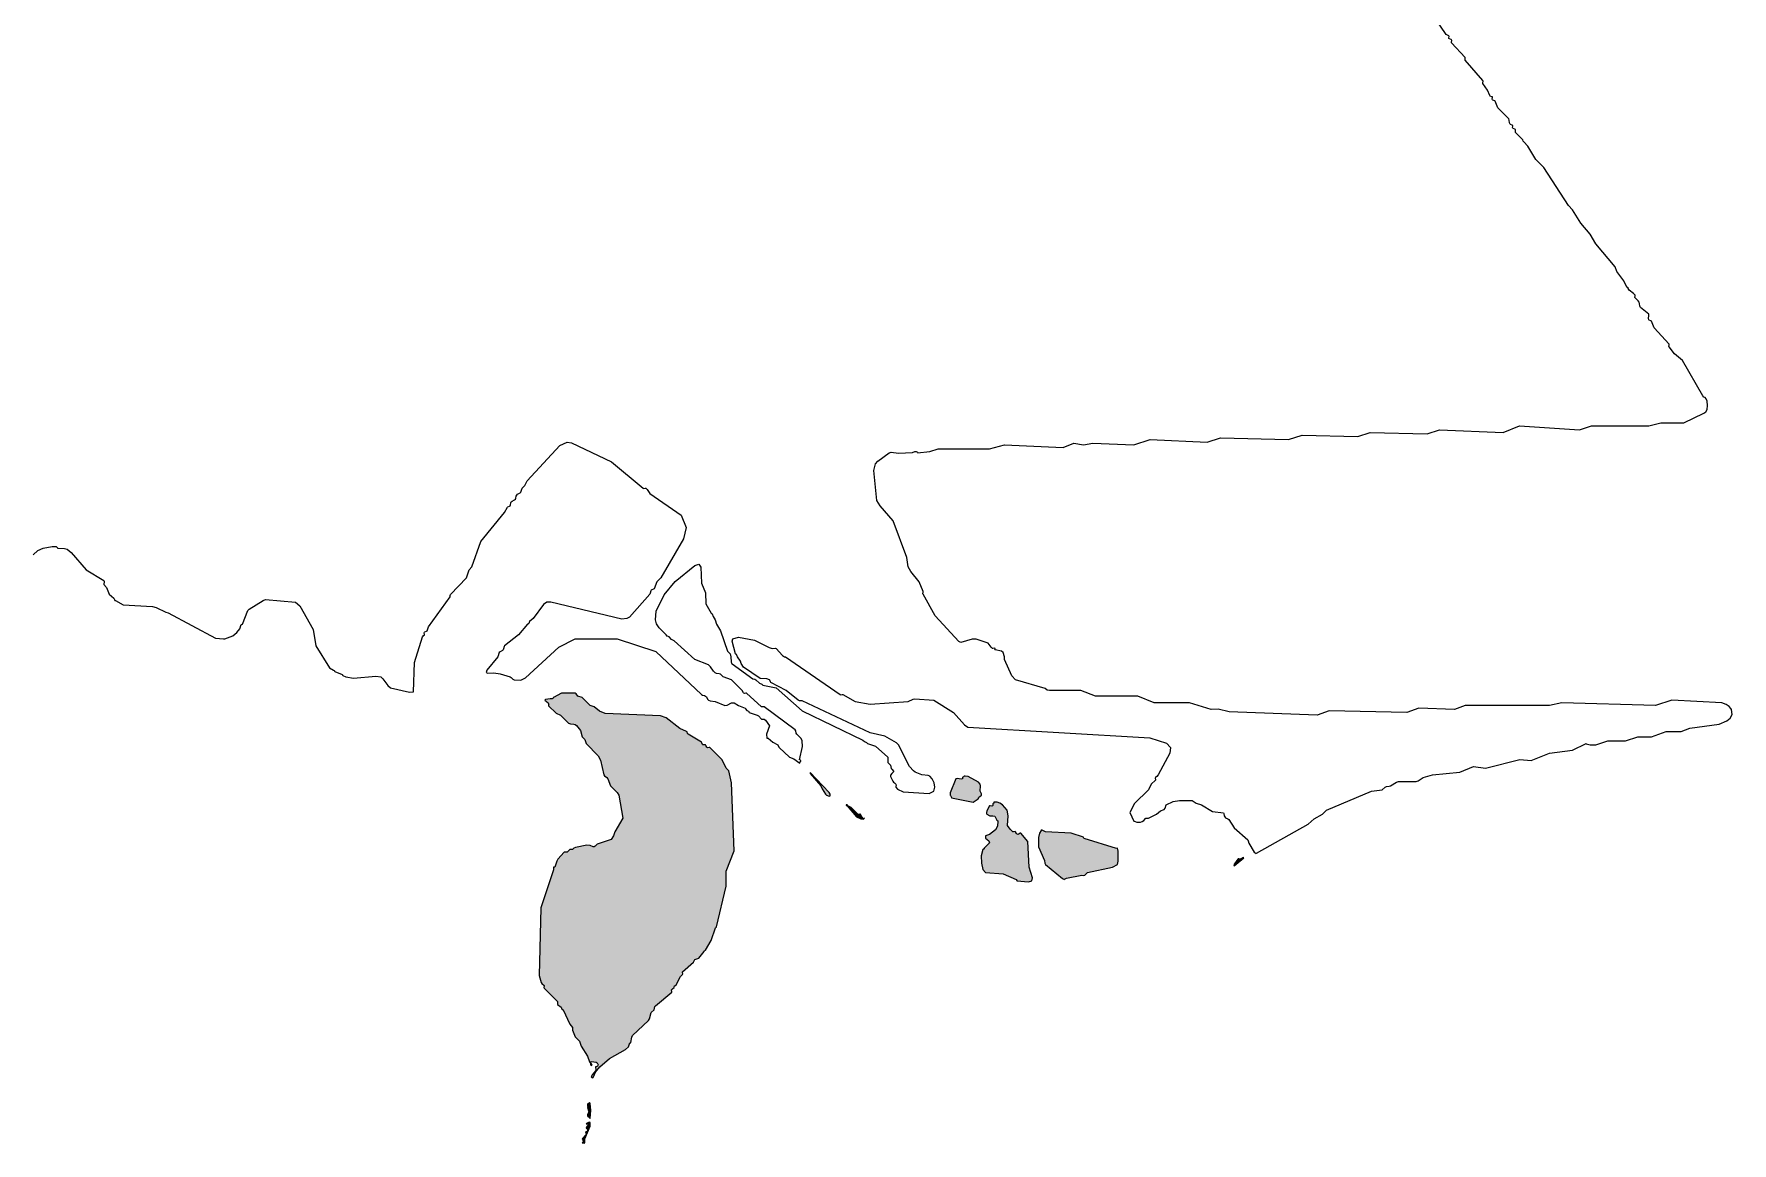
# Model space of a CAD drawing. Header units: inches. Extents: x -230 to 1081, y -574 to 1166.
# Drawn here: x 848.2 to 980.5, y -63.9 to 22.6 of the extents above; entities that cross this region are included whole.
import ezdxf

# ---------------------------------------------------------------- set-up
doc = ezdxf.new("R2010")
doc.units = ezdxf.units.IN
doc.header["$MEASUREMENT"] = 0
doc.layers.add('Layer 1', color=7, linetype='Continuous')

# ---------------------------------------------------------------- blocks, each defined once
blk = doc.blocks.new('block 2')
at = {"layer": 'Layer 1', "true_color": 0xffffff}
h = blk.add_hatch(color=7, dxfattribs=at)
h.dxf.hatch_style = 2
h.paths.add_polyline_path([(887.58, -50.8), (887.73, -51.35), (887.78, -51.42), (887.95, -51.56), (887.96, -51.6), (887.94, -51.73), (887.95, -51.77), (889, -52.83), (889.01, -52.87), (889, -53), (889, -53.04), (889.28, -53.27), (889.34, -53.42), (889.36, -53.44), (889.4, -53.44), (889.43, -53.46), (889.97, -54.59), (890.17, -54.84), (890.18, -54.88), (890.17, -55.05), (890.38, -55.58), (890.7, -55.9), (890.85, -56.31), (891.34, -57.07), (891.5, -57.52), (891.54, -57.59), (891.58, -57.66), (891.58, -57.72), (891.59, -57.77), (891.65, -57.81), (891.7, -57.78), (891.55, -57.53), (891.65, -57.49), (892, -57.55), (892.08, -57.59), (892.17, -57.76), (892.12, -57.86), (892.02, -57.91), (891.97, -57.91), (891.98, -58.16), (891.97, -58.23), (891.7, -58.54), (891.62, -58.69), (891.76, -58.76), (891.8, -58.7), (891.97, -58.34), (892.29, -57.91), (893.05, -57.27), (894.3, -56.55), (894.52, -56.36), (894.63, -56.05), (894.66, -56.04), (894.7, -56.03), (894.72, -56.01), (894.79, -55.59), (894.83, -55.48), (896.1, -54.31), (896.17, -54.16), (896.31, -53.68), (896.52, -53.46), (896.59, -53.22), (896.63, -53.15), (897.9, -52.09), (897.91, -52.05), (897.89, -51.92), (897.9, -51.88), (897.95, -51.83), (898.08, -51.74), (898.12, -51.61), (898.15, -51.59), (898.18, -51.58), (898.22, -51.56), (898.59, -50.88), (898.75, -50.71), (898.76, -50.67), (898.74, -50.55), (898.75, -50.5), (899.59, -49.76), (899.62, -49.71), (899.67, -49.59), (899.7, -49.55), (899.77, -49.51), (899.94, -49.48), (900.02, -49.44), (900.44, -48.91), (900.45, -48.85), (900.48, -48.84), (900.51, -48.83), (900.54, -48.81), (900.97, -48.07), (901.31, -47.07), (901.34, -47.04), (901.38, -47.02), (901.39, -47.01), (902.13, -43.83), (902.13, -42.67), (902.77, -41.08), (902.56, -35.78), (902.35, -34.83), (902.13, -34.62), (901.82, -33.99), (900.86, -33.03), (900.82, -33.02), (900.7, -33.04), (900.65, -33.03), (900.63, -32.99), (900.57, -32.86), (900.54, -32.82), (900.5, -32.81), (900.38, -32.82), (900.33, -32.82), (900.31, -32.78), (900.25, -32.65), (900.23, -32.61), (899.17, -31.97), (899.14, -31.94), (899.09, -31.8), (899.06, -31.76), (898.53, -31.55), (897.47, -30.7), (897.02, -30.55), (892.72, -30.36), (892.26, -30.19), (891.86, -29.85), (891.79, -29.82), (891.62, -29.78), (891.54, -29.75), (890.91, -29.11), (890.59, -29.01), (890.44, -28.83), (890.38, -28.79), (889.32, -28.79), (888.69, -29.11), (888.67, -29.13), (888.65, -29.16), (888.63, -29.19), (888.58, -29.22), (888.53, -29.22), (888.42, -29.22), (888.06, -29.27), (888.01, -29.32), (888.26, -29.54), (888.32, -29.64), (888.3, -29.68), (888.31, -29.76), (888.9, -30.35), (889.22, -30.49), (889.85, -31.12), (890, -31.18), (890.28, -31.2), (890.38, -31.23), (890.48, -31.3), (890.78, -31.69), (890.91, -32.18), (891.12, -32.39), (891.23, -32.71), (892.18, -33.67), (892.36, -34), (892.6, -35.15), (892.67, -35.24), (892.83, -35.37), (892.92, -35.47), (893.13, -36), (893.64, -36.53), (893.77, -36.74), (894.09, -38.54), (893.46, -39.59), (893.35, -39.91), (893.17, -40.18), (892.08, -40.55), (891.94, -40.72), (891.86, -40.76), (891.79, -40.75), (891.54, -40.65), (891.29, -40.64), (890.39, -40.81), (890.28, -40.87), (890.17, -40.97), (890.13, -40.98), (890, -40.97), (889.96, -40.97), (889.75, -41.18), (889.71, -41.19), (889.58, -41.18), (889.53, -41.18), (889.03, -41.72), (888.94, -41.88), (888.79, -42.35), (888.78, -42.35), (888.71, -42.35), (888.69, -42.35), (888.68, -42.39), (888.69, -42.56), (887.7, -45.53)])
h = blk.add_hatch(color=7, dxfattribs=at)
h.dxf.hatch_style = 2
h.paths.add_polyline_path([(909.61, -36.24), (909.89, -36.66), (909.97, -36.74), (910.16, -36.81), (910.25, -36.78), (910.25, -36.67), (910.18, -36.52), (908.68, -34.98), (908.7, -35.04), (909.51, -36.01)])
h = blk.add_hatch(color=7, dxfattribs=at)
h.dxf.hatch_style = 2
h.paths.add_polyline_path([(920.14, -35.44), (920.03, -35.47), (919.61, -36.55), (919.6, -36.74), (919.62, -36.75), (919.71, -36.92), (919.71, -36.95), (921.4, -37.27), (921.77, -37.02), (921.83, -36.95), (921.86, -36.87), (922, -36.78), (922.04, -36.74), (922.04, -36.64), (921.93, -36.42), (921.96, -36.01), (921.93, -35.89), (921.8, -35.73), (921.01, -35.28), (920.77, -35.25), (920.69, -35.26), (920.64, -35.3), (920.59, -35.34), (920.56, -35.36), (920.55, -35.38), (920.56, -35.47), (920.45, -35.49)])
h = blk.add_hatch(color=7, dxfattribs=at)
h.dxf.hatch_style = 2
h.paths.add_polyline_path([(912.57, -38.21), (912.45, -38.23), (912.4, -38.22), (911.87, -37.69), (911.63, -37.56), (911.56, -37.49), (911.56, -37.48), (911.49, -37.48), (911.5, -37.52), (911.56, -37.58), (912.3, -38.43), (912.64, -38.58), (912.84, -38.61), (912.93, -38.54), (912.85, -38.57), (912.71, -38.42), (912.6, -38.24), (912.62, -38.22)])
h = blk.add_hatch(color=7, dxfattribs=at)
h.dxf.hatch_style = 2
h.paths.add_polyline_path([(922.24, -40.92), (922.21, -40.94), (922.17, -40.95), (922.14, -40.97), (922.01, -41.46), (922.03, -42.03), (922.15, -42.52), (922.36, -42.77), (923.73, -42.88), (924.73, -43.32), (924.79, -43.39), (924.79, -43.41), (925.7, -43.49), (925.96, -43.41), (926.01, -43.17), (925.75, -42.35), (925.64, -40.34), (925.11, -39.7), (925.04, -39.7), (924.97, -39.74), (924.91, -39.78), (924.9, -39.81), (924.82, -39.77), (924.77, -39.72), (924.69, -39.59), (924.65, -39.58), (924.52, -39.6), (924.47, -39.59), (924.26, -39.38), (924.07, -39.09), (924.11, -38.35), (924.05, -37.9), (923.67, -37.49), (923.48, -37.36), (923.26, -37.28), (922.99, -37.27), (922.99, -37.37), (922.93, -37.41), (922.92, -37.47), (922.92, -37.53), (922.89, -37.58), (922.84, -37.59), (922.72, -37.58), (922.67, -37.58), (922.46, -37.96), (922.42, -38.08), (922.43, -38.16), (922.46, -38.22), (922.7, -38.35), (922.91, -38.34), (923.08, -38.38), (923.23, -38.68), (923.3, -38.74), (923.31, -38.75), (923.29, -39.14), (923.12, -39.45), (922.67, -39.81), (922.36, -39.91), (922.34, -40.08), (922.61, -40.29), (922.67, -40.44), (922.25, -40.87)])
h = blk.add_hatch(color=7, dxfattribs=at)
h.dxf.hatch_style = 2
h.paths.add_polyline_path([(926.97, -42.04), (927.02, -42.14), (928.35, -43.22), (928.5, -43.3), (928.5, -43.28), (928.65, -43.21), (929.85, -42.98), (930.01, -42.99), (930.09, -42.98), (930.3, -42.77), (932.25, -42.36), (932.63, -42.14), (932.68, -41.88), (932.69, -41.1), (932.63, -40.87), (932.55, -40.88), (930.03, -40.11), (930.01, -40.08), (930, -40.04), (929.98, -40.02), (929.03, -39.7), (927.02, -39.59), (926.76, -39.46), (926.76, -39.44), (926.76, -39.44), (926.7, -39.49), (926.56, -39.71), (926.48, -40.04), (926.49, -40.76), (926.94, -41.82)])
h = blk.add_hatch(color=7, dxfattribs=at)
h.dxf.hatch_style = 2
h.paths.add_polyline_path([(942.44, -41.6), (942.26, -41.71), (942.21, -41.72), (942.1, -41.7), (942.05, -41.71), (941.93, -41.82), (941.7, -42.17), (941.73, -42.24), (942.47, -41.61)])
h = blk.add_hatch(color=7, dxfattribs=at)
h.dxf.hatch_style = 2
h.paths.add_polyline_path([(891.6, -61.3), (891.54, -60.77), (891.51, -60.71), (891.48, -60.72), (891.44, -60.77), (891.4, -60.76), (891.36, -60.79), (891.34, -60.83), (891.33, -60.88), (891.34, -60.97), (891.37, -61), (891.38, -61.03), (891.33, -61.09), (891.44, -61.41), (891.42, -61.49), (891.34, -61.62), (891.33, -61.72), (891.52, -61.89), (891.54, -61.94)])
h = blk.add_hatch(color=7, dxfattribs=at)
h.dxf.hatch_style = 2
h.paths.add_polyline_path([(891.54, -62.53), (891.54, -62.25), (891.47, -62.23), (891.36, -62.27), (891.25, -62.33), (891.23, -62.36), (891.42, -62.37), (891.4, -62.45), (891.29, -62.56), (891.23, -62.68), (891.25, -62.71), (891.3, -62.74), (891.34, -62.8), (891.33, -62.89), (891.28, -62.96), (891.2, -62.99), (891.17, -63.02), (891.23, -63.1), (891.21, -63.2), (890.91, -63.52), (890.94, -63.56), (890.98, -63.65), (890.99, -63.76), (890.91, -63.84), (890.96, -63.84), (891.08, -63.85), (891.12, -63.84), (891.14, -63.78), (891.12, -63.59), (891.12, -63.52)])
at = {"layer": 'Layer 1', "lineweight": 0}
for points in [[(848.13, -18), (848.49, -17.67), (848.92, -17.47), (849.63, -17.34), (849.93, -17.36), (849.97, -17.38), (850.04, -17.45), (850.04, -17.47), (850.59, -17.51), (850.78, -17.57), (851.11, -17.81), (852.26, -19.17), (853.64, -20.01), (853.66, -20.07), (853.64, -20.32), (853.85, -20.54), (854.06, -21.07), (854.43, -21.38), (854.49, -21.49), (854.5, -21.55), (854.52, -21.57), (854.56, -21.57), (855.15, -21.91), (857.45, -22.02), (857.73, -22.1), (858.49, -22.48), (858.65, -22.52), (862.34, -24.49), (862.96, -24.56), (863.08, -24.54), (863.71, -24.31), (864.01, -24.06), (864.24, -23.78), (864.35, -23.44), (864.38, -23.42), (864.41, -23.42), (864.44, -23.4), (864.86, -22.34), (864.98, -22.23), (866.05, -21.55), (866.24, -21.49), (868.57, -21.7), (868.91, -21.99), (869.95, -23.82), (870.16, -25.09), (871.22, -26.8), (871.53, -27), (871.59, -27.01), (871.61, -27.04), (871.62, -27.07), (871.64, -27.1), (872.23, -27.33), (872.25, -27.36), (872.25, -27.39), (872.28, -27.42), (872.51, -27.51), (873.11, -27.61), (874.85, -27.47), (875.24, -27.52), (875.39, -27.66), (875.77, -28.18), (875.98, -28.37), (877.46, -28.7), (877.78, -28.69), (877.85, -26.4), (878.49, -24.4), (878.54, -24.32), (878.63, -24.24), (878.64, -24.2), (878.62, -24.08), (878.63, -24.03), (878.67, -24), (878.8, -23.95), (878.84, -23.92), (878.95, -23.61), (880.64, -21.28), (880.64, -21.26), (880.64, -21.17), (880.67, -21.09), (881.91, -19.79), (882.12, -19.16), (882.33, -18.95), (883.02, -16.96), (884.88, -14.71), (885.09, -14.29), (885.12, -14.26), (885.26, -14.21), (885.3, -14.18), (885.33, -14.11), (885.37, -13.95), (885.4, -13.87), (885.47, -13.81), (885.65, -13.71), (885.72, -13.65), (885.76, -13.58), (885.79, -13.42), (885.83, -13.34), (885.89, -13.28), (886.08, -13.18), (886.15, -13.12), (886.25, -12.81), (886.46, -12.6), (886.63, -12.24), (889.17, -9.47), (889.75, -9.21), (890.08, -9.28), (893.2, -10.75), (895.67, -12.81), (895.71, -12.82), (895.84, -12.8), (895.89, -12.81), (895.98, -12.91), (896.13, -13.14), (896.2, -13.23), (898.64, -14.92), (899.02, -15.87), (898.81, -16.75), (897.05, -19.79), (896.73, -20.11), (896.52, -20.64), (896.48, -20.67), (896.35, -20.72), (896.31, -20.75), (896.27, -20.82), (896.23, -21), (896.2, -21.07), (894.6, -22.87), (894.4, -22.97), (894.02, -23.02), (888.48, -21.68), (888.16, -21.7), (887.9, -21.87), (887.1, -22.97), (886.82, -23.2), (886.77, -23.35), (886.74, -23.37), (886.71, -23.37), (886.67, -23.4), (885.96, -24.24), (884.88, -25.09), (884.83, -25.16), (884.8, -25.33), (884.77, -25.41), (884.7, -25.46), (884.52, -25.56), (884.45, -25.62), (884.42, -25.7), (884.38, -25.87), (884.35, -25.94), (883.5, -27), (883.45, -27.17), (883.58, -27.23), (884.03, -27.21), (884.54, -27.27), (885.3, -27.52), (885.39, -27.57), (885.53, -27.7), (885.62, -27.74), (886.15, -27.77), (886.51, -27.58), (889.11, -25.2), (890.38, -24.56), (893.66, -24.56), (896.67, -25.54), (900.23, -28.9), (900.3, -28.94), (900.46, -28.97), (900.54, -29.01), (900.6, -29.07), (900.7, -29.26), (900.76, -29.32), (900.9, -29.38), (901.29, -29.43), (902.03, -29.75), (902.23, -29.71), (902.57, -29.54), (902.77, -29.54), (903.09, -29.75), (903.62, -29.96), (903.66, -30.01), (903.75, -30.14), (903.89, -30.19), (903.91, -30.22), (903.91, -30.25), (903.93, -30.28), (904.57, -30.49), (904.66, -30.56), (904.89, -30.81), (904.93, -30.82), (905.05, -30.8), (905.1, -30.81), (905.21, -30.9), (905.52, -31.34), (905.29, -31.98), (905.31, -32.29), (905.33, -32.29), (905.4, -32.29), (905.42, -32.29), (905.78, -32.61), (906.16, -32.82), (906.18, -32.85), (906.26, -33.03), (907.08, -33.77), (907.41, -33.91), (907.88, -34.25), (907.88, -34.19), (907.96, -34.09), (907.97, -34.05), (907.93, -34), (907.88, -33.98), (907.85, -33.98), (908.09, -32.94), (908.06, -32.5), (907.99, -32.33), (907.64, -31.97), (907.6, -31.9), (907.57, -31.73), (907.53, -31.65), (905.1, -29.85), (905.06, -29.84), (904.93, -29.86), (904.89, -29.85), (903.72, -28.79), (903.68, -28.78), (903.56, -28.8), (903.51, -28.79), (903.49, -28.76), (903.4, -28.58), (902.56, -27.74), (901.92, -27.52), (901.71, -27.31), (901.6, -27.28), (901.39, -27.25), (901.29, -27.21), (901.15, -27.08), (900.92, -26.73), (900.76, -26.57), (899.7, -26.15), (898.1, -24.71), (897.88, -24.61), (897.69, -24.4), (897.58, -24.35), (897.52, -24.33), (897.5, -24.31), (897.5, -24.27), (896.92, -23.7), (896.72, -23.39), (896.63, -23.08), (896.69, -22.4), (897.3, -21.13), (898.17, -20.08), (899.7, -18.84), (900.02, -18.74), (900.16, -18.96), (900.23, -20.22), (900.54, -20.96), (900.57, -21.82), (900.97, -22.55), (900.99, -22.57), (901.02, -22.58), (901.05, -22.6), (901.12, -22.82), (901.29, -23.08), (901.39, -23.4), (901.71, -23.92), (902.24, -25.51), (902.41, -25.67), (902.45, -25.72), (902.51, -25.95), (902.53, -26.35), (902.56, -26.47), (902.61, -26.49), (904.22, -27.66), (904.38, -27.7), (904.46, -27.74), (904.74, -28), (904.93, -28.08), (904.96, -28.11), (904.98, -28.14), (904.99, -28.16), (906.05, -28.37), (908.06, -30.17), (912.79, -32.45), (912.92, -32.56), (913.09, -32.63), (913.11, -32.66), (913.12, -32.69), (913.15, -32.71), (913.78, -32.92), (914.73, -33.77), (914.75, -33.86), (914.73, -34.2), (914.95, -34.41), (915.01, -34.65), (915.05, -34.72), (915.21, -34.9), (915.05, -35.04), (914.96, -35.17), (914.96, -35.28), (915.12, -35.65), (915.18, -35.73), (915.27, -35.78), (915.37, -35.89), (915.38, -35.93), (915.36, -36.05), (915.37, -36.1), (915.5, -36.26), (915.93, -36.48), (917.96, -36.61), (918.33, -36.42), (918.41, -36.11), (918.35, -35.77), (918.19, -35.46), (918.02, -35.25), (917.88, -35.2), (917.38, -35.15), (916.87, -34.95), (916.73, -34.85), (916.43, -34.51), (915.58, -32.82), (915.41, -32.66), (914.5, -32.13), (913.36, -31.87), (908.06, -29.39), (907.85, -29.37), (907.75, -29.32), (906.81, -28.58), (905.63, -27.95), (905.6, -27.91), (905.55, -27.78), (905.52, -27.74), (905.3, -27.67), (904.78, -27.63), (903.49, -26.76), (903.3, -26.47), (903.25, -26.29), (903.03, -25.95), (902.96, -25.77), (902.93, -25.75), (902.9, -25.74), (902.88, -25.72), (902.62, -24.73), (902.66, -24.56), (903.1, -24.41), (904.35, -24.65), (905.49, -25.23), (905.73, -25.3), (905.99, -25.29), (906.05, -25.3), (906.53, -25.85), (906.69, -25.94), (906.77, -25.96), (911.03, -28.9), (911.07, -28.91), (911.19, -28.9), (911.24, -28.9), (912.19, -29.43), (913.36, -29.64), (916.32, -29.43), (916.71, -29.25), (916.85, -29.22), (918.33, -29.32), (919.85, -30.3), (920.71, -31.26), (920.98, -31.44), (935.16, -32.27), (936.45, -32.68), (936.76, -33.03), (936.72, -33.45), (935.8, -35.15), (935.71, -35.27), (935.59, -35.36), (935.58, -35.4), (935.6, -35.53), (935.59, -35.57), (935.27, -35.89), (935.06, -36.31), (933.97, -37.38), (933.6, -38.08), (933.9, -38.75), (934.01, -38.8), (934.15, -38.84), (934.43, -38.85), (934.57, -38.8), (934.69, -38.71), (934.85, -38.54), (934.89, -38.53), (935.06, -38.54), (935.67, -38.22), (936, -37.96), (936.27, -37.85), (936.35, -37.74), (936.44, -37.48), (936.98, -37.23), (937.46, -37.14), (938.45, -37.16), (938.77, -37.37), (939.19, -37.48), (940.04, -38.01), (940.89, -38.11), (940.93, -38.17), (940.96, -38.35), (940.99, -38.43), (941.06, -38.49), (941.24, -38.58), (941.31, -38.64), (941.73, -39.28), (942.79, -40.23), (942.83, -40.3), (942.87, -40.48), (943.28, -41.18), (943.43, -41.29), (943.46, -41.25), (947.5, -38.99), (947.97, -38.57), (948.62, -38.22), (948.84, -37.97), (948.93, -37.9), (952.43, -36.42), (953.27, -36.31), (953.49, -36.1), (953.59, -36.06), (953.8, -36.03), (953.91, -36), (954.37, -35.73), (954.54, -35.68), (955.92, -35.68), (956.06, -35.62), (956.45, -35.36), (957.19, -35.15), (959.31, -34.94), (960.37, -34.51), (961.32, -34.62), (963.98, -33.96), (964.88, -34.04), (966.3, -33.45), (968.1, -33.24), (969.16, -32.71), (969.17, -32.73), (969.47, -32.82), (969.91, -32.8), (970.85, -32.5), (972.23, -32.5), (973.18, -32.18), (974.24, -32.18), (975.4, -31.76), (976.57, -31.76), (977.24, -31.52), (979.51, -31.2), (980.12, -30.94), (980.39, -30.73), (980.53, -30.46), (980.49, -30.07), (980.44, -29.99), (980.3, -29.83), (980.07, -29.66), (979.74, -29.54), (975.83, -29.32), (974.56, -29.75), (967.25, -29.54), (966.3, -29.75), (959.73, -29.75), (958.89, -30.07), (956.13, -29.96), (955.18, -30.28), (949.14, -30.17), (948.19, -30.49), (941.34, -30.24), (940.47, -30.04), (939.93, -30.07), (938.24, -29.54), (935.49, -29.54), (934.22, -29.01), (930.93, -29.01), (929.77, -28.58), (927.33, -28.58), (927.16, -28.54), (927, -28.42), (924.69, -27.74), (924.4, -27.43), (923.84, -26.15), (923.84, -25.94), (923.74, -25.62), (923.61, -25.52), (923.1, -25.41), (923.09, -25.39), (923.1, -25.32), (923.1, -25.3), (923.06, -25.29), (922.93, -25.31), (922.89, -25.3), (922.78, -25.2), (922.57, -24.88), (921.62, -24.57), (921.32, -24.58), (920.44, -24.83), (920.28, -24.77), (918.44, -22.76), (917.49, -21.07), (917.48, -21.03), (917.49, -20.9), (917.49, -20.85), (917.17, -20.11), (916.52, -19.31), (916.32, -18.95), (916.22, -18.21), (915.16, -15.35), (914.13, -14.17), (913.89, -13.76), (913.65, -11.43), (913.78, -10.9), (913.97, -10.69), (914.85, -10.04), (915, -10), (915.58, -10.09), (916.65, -10.03), (916.85, -9.95), (916.96, -9.95), (917.04, -10), (917.07, -10.04), (917.06, -10.05), (918, -9.96), (918.65, -9.74), (922.67, -9.74), (923.84, -9.42), (928.39, -9.63), (929.24, -9.31), (929.98, -9.42), (930.72, -9.31), (933.9, -9.42), (935.17, -9), (939.62, -9.21), (940.67, -8.89), (945.97, -9), (947.03, -8.68), (951.37, -8.78), (952.32, -8.47), (956.77, -8.57), (957.72, -8.25), (962.7, -8.47), (963.97, -7.94), (968.63, -8.25), (969.58, -7.94), (974.03, -7.94), (974.98, -7.72), (976.78, -7.72), (978.34, -6.97), (978.48, -6.85), (978.58, -6.67), (978.62, -6.35), (978.58, -6.03), (978.51, -5.84), (978.43, -5.75), (978.34, -5.7), (978.26, -5.61), (976.67, -2.85), (976.04, -2.33), (975.62, -1.79), (975.6, -1.76), (975.62, -1.63), (975.62, -1.58), (974.45, -0.31), (974.24, 0.22), (974.2, 0.24), (974.07, 0.29), (974.03, 0.32), (974.01, 0.42), (974.05, 0.65), (974.03, 0.75), (973.39, 1.28), (973.35, 1.37), (973.32, 1.59), (973.29, 1.7), (973.22, 1.79), (972.97, 2.02), (972.96, 2.06), (972.97, 2.18), (972.97, 2.23), (972.85, 2.37), (972.51, 2.62), (972.44, 2.76), (972.42, 2.82), (972.4, 2.83), (972.36, 2.84), (972.33, 2.86), (972.09, 3.36), (971.55, 4.09), (971.43, 4.45), (969.9, 6.25), (969.47, 6.99), (968.73, 7.84), (968.1, 8.9), (967.78, 9.22), (965.87, 12.18), (965.24, 12.82), (964.62, 13.86), (964.29, 14.19), (964.25, 14.24), (964.21, 14.35), (964.18, 14.4), (963.65, 14.93), (963.64, 14.98), (963.66, 15.1), (963.65, 15.15), (963.61, 15.17), (963.48, 15.22), (963.44, 15.25), (963.43, 15.3), (963.44, 15.41), (963.44, 15.46), (963.4, 15.49), (963.27, 15.54), (963.23, 15.57), (963.19, 15.67), (963.16, 15.89), (963.12, 15.99), (962.27, 16.84), (962.06, 17.37), (962.03, 17.39), (961.89, 17.45), (961.85, 17.47), (961.84, 17.52), (961.86, 17.64), (961.85, 17.69), (961.81, 17.71), (961.68, 17.76), (961.64, 17.79), (961.48, 18.23), (961.11, 18.75), (961.1, 18.79), (961.12, 18.91), (961.11, 18.96), (959.73, 20.55), (959.72, 20.59), (959.74, 20.71), (959.73, 20.76), (958.67, 21.92), (958.66, 21.97), (958.68, 22.08), (958.67, 22.13), (958.64, 22.16), (958.5, 22.21), (958.46, 22.24), (958.45, 22.29), (958.47, 22.4), (958.46, 22.45), (958.25, 22.56), (956.03, 25.84)], [(887.58, -50.8), (887.73, -51.35), (887.78, -51.42), (887.95, -51.56), (887.96, -51.6), (887.94, -51.73), (887.95, -51.77), (889, -52.83), (889.01, -52.87), (889, -53), (889, -53.04), (889.28, -53.27), (889.34, -53.42), (889.36, -53.44), (889.4, -53.44), (889.43, -53.46), (889.97, -54.59), (890.17, -54.84), (890.18, -54.88), (890.17, -55.05), (890.38, -55.58), (890.7, -55.9), (890.85, -56.31), (891.34, -57.07), (891.5, -57.52), (891.54, -57.59), (891.58, -57.66), (891.58, -57.72), (891.59, -57.77), (891.65, -57.81), (891.7, -57.78), (891.55, -57.53), (891.65, -57.49), (892, -57.55), (892.08, -57.59), (892.17, -57.76), (892.12, -57.86), (892.02, -57.91), (891.97, -57.91), (891.98, -58.16), (891.97, -58.23), (891.7, -58.54), (891.62, -58.69), (891.76, -58.76), (891.8, -58.7), (891.97, -58.34), (892.29, -57.91), (893.05, -57.27), (894.3, -56.55), (894.52, -56.36), (894.63, -56.05), (894.66, -56.04), (894.7, -56.03), (894.72, -56.01), (894.79, -55.59), (894.83, -55.48), (896.1, -54.31), (896.17, -54.16), (896.31, -53.68), (896.52, -53.46), (896.59, -53.22), (896.63, -53.15), (897.9, -52.09), (897.91, -52.05), (897.89, -51.92), (897.9, -51.88), (897.95, -51.83), (898.08, -51.74), (898.12, -51.61), (898.15, -51.59), (898.18, -51.58), (898.22, -51.56), (898.59, -50.88), (898.75, -50.71), (898.76, -50.67), (898.74, -50.55), (898.75, -50.5), (899.59, -49.76), (899.62, -49.71), (899.67, -49.59), (899.7, -49.55), (899.77, -49.51), (899.94, -49.48), (900.02, -49.44), (900.44, -48.91), (900.45, -48.85), (900.48, -48.84), (900.51, -48.83), (900.54, -48.81), (900.97, -48.07), (901.31, -47.07), (901.34, -47.04), (901.38, -47.02), (901.39, -47.01), (902.13, -43.83), (902.13, -42.67), (902.77, -41.08), (902.56, -35.78), (902.35, -34.83), (902.13, -34.62), (901.82, -33.99), (900.86, -33.03), (900.82, -33.02), (900.7, -33.04), (900.65, -33.03), (900.63, -32.99), (900.57, -32.86), (900.54, -32.82), (900.5, -32.81), (900.38, -32.82), (900.33, -32.82), (900.31, -32.78), (900.25, -32.65), (900.23, -32.61), (899.17, -31.97), (899.14, -31.94), (899.09, -31.8), (899.06, -31.76), (898.53, -31.55), (897.47, -30.7), (897.02, -30.55), (892.72, -30.36), (892.26, -30.19), (891.86, -29.85), (891.79, -29.82), (891.62, -29.78), (891.54, -29.75), (890.91, -29.11), (890.59, -29.01), (890.44, -28.83), (890.38, -28.79), (889.32, -28.79), (888.69, -29.11), (888.67, -29.13), (888.65, -29.16), (888.63, -29.19), (888.58, -29.22), (888.53, -29.22), (888.42, -29.22), (888.06, -29.27), (888.01, -29.32), (888.26, -29.54), (888.32, -29.64), (888.3, -29.68), (888.31, -29.76), (888.9, -30.35), (889.22, -30.49), (889.85, -31.12), (890, -31.18), (890.28, -31.2), (890.38, -31.23), (890.48, -31.3), (890.78, -31.69), (890.91, -32.18), (891.12, -32.39), (891.23, -32.71), (892.18, -33.67), (892.36, -34), (892.6, -35.15), (892.67, -35.24), (892.83, -35.37), (892.92, -35.47), (893.13, -36), (893.64, -36.53), (893.77, -36.74), (894.09, -38.54), (893.46, -39.59), (893.35, -39.91), (893.17, -40.18), (892.08, -40.55), (891.94, -40.72), (891.86, -40.76), (891.79, -40.75), (891.54, -40.65), (891.29, -40.64), (890.39, -40.81), (890.28, -40.87), (890.17, -40.97), (890.13, -40.98), (890, -40.97), (889.96, -40.97), (889.75, -41.18), (889.71, -41.19), (889.58, -41.18), (889.53, -41.18), (889.03, -41.72), (888.94, -41.88), (888.79, -42.35), (888.78, -42.35), (888.71, -42.35), (888.69, -42.35), (888.68, -42.39), (888.69, -42.56), (887.7, -45.53), (887.58, -50.8)], [(909.61, -36.24), (909.89, -36.66), (909.97, -36.74), (910.16, -36.81), (910.25, -36.78), (910.25, -36.67), (910.18, -36.52), (908.68, -34.98), (908.7, -35.04), (909.51, -36.01), (909.61, -36.24)], [(920.14, -35.44), (920.03, -35.47), (919.61, -36.55), (919.6, -36.74), (919.62, -36.75), (919.71, -36.92), (919.71, -36.95), (921.4, -37.27), (921.77, -37.02), (921.83, -36.95), (921.86, -36.87), (922, -36.78), (922.04, -36.74), (922.04, -36.64), (921.93, -36.42), (921.96, -36.01), (921.93, -35.89), (921.8, -35.73), (921.01, -35.28), (920.77, -35.25), (920.69, -35.26), (920.64, -35.3), (920.59, -35.34), (920.56, -35.36), (920.55, -35.38), (920.56, -35.47), (920.45, -35.49), (920.14, -35.44)], [(912.57, -38.21), (912.45, -38.23), (912.4, -38.22), (911.87, -37.69), (911.63, -37.56), (911.56, -37.49), (911.56, -37.48), (911.49, -37.48), (911.5, -37.52), (911.56, -37.58), (912.3, -38.43), (912.64, -38.58), (912.84, -38.61), (912.93, -38.54), (912.85, -38.57), (912.71, -38.42), (912.6, -38.24), (912.62, -38.22), (912.57, -38.21)], [(922.24, -40.92), (922.21, -40.94), (922.17, -40.95), (922.14, -40.97), (922.01, -41.46), (922.03, -42.03), (922.15, -42.52), (922.36, -42.77), (923.73, -42.88), (924.73, -43.32), (924.79, -43.39), (924.79, -43.41), (925.7, -43.49), (925.96, -43.41), (926.01, -43.17), (925.75, -42.35), (925.64, -40.34), (925.11, -39.7), (925.04, -39.7), (924.97, -39.74), (924.91, -39.78), (924.9, -39.81), (924.82, -39.77), (924.77, -39.72), (924.69, -39.59), (924.65, -39.58), (924.52, -39.6), (924.47, -39.59), (924.26, -39.38), (924.07, -39.09), (924.11, -38.35), (924.05, -37.9), (923.67, -37.49), (923.48, -37.36), (923.26, -37.28), (922.99, -37.27), (922.99, -37.37), (922.93, -37.41), (922.92, -37.47), (922.92, -37.53), (922.89, -37.58), (922.84, -37.59), (922.72, -37.58), (922.67, -37.58), (922.46, -37.96), (922.42, -38.08), (922.43, -38.16), (922.46, -38.22), (922.7, -38.35), (922.91, -38.34), (923.08, -38.38), (923.23, -38.68), (923.3, -38.74), (923.31, -38.75), (923.29, -39.14), (923.12, -39.45), (922.67, -39.81), (922.36, -39.91), (922.34, -40.08), (922.61, -40.29), (922.67, -40.44), (922.25, -40.87), (922.24, -40.92)], [(926.97, -42.04), (927.02, -42.14), (928.35, -43.22), (928.5, -43.3), (928.5, -43.28), (928.65, -43.21), (929.85, -42.98), (930.01, -42.99), (930.09, -42.98), (930.3, -42.77), (932.25, -42.36), (932.63, -42.14), (932.68, -41.88), (932.69, -41.1), (932.63, -40.87), (932.55, -40.88), (930.03, -40.11), (930.01, -40.08), (930, -40.04), (929.98, -40.02), (929.03, -39.7), (927.02, -39.59), (926.76, -39.46), (926.76, -39.44), (926.76, -39.44), (926.7, -39.49), (926.56, -39.71), (926.48, -40.04), (926.49, -40.76), (926.94, -41.82), (926.97, -42.04)], [(942.44, -41.6), (942.26, -41.71), (942.21, -41.72), (942.1, -41.7), (942.05, -41.71), (941.93, -41.82), (941.7, -42.17), (941.73, -42.24), (942.47, -41.61), (942.44, -41.6)], [(891.6, -61.3), (891.54, -60.77), (891.51, -60.71), (891.48, -60.72), (891.44, -60.77), (891.4, -60.76), (891.36, -60.79), (891.34, -60.83), (891.33, -60.88), (891.34, -60.97), (891.37, -61), (891.38, -61.03), (891.33, -61.09), (891.44, -61.41), (891.42, -61.49), (891.34, -61.62), (891.33, -61.72), (891.52, -61.89), (891.54, -61.94), (891.6, -61.3)], [(891.54, -62.53), (891.54, -62.25), (891.47, -62.23), (891.36, -62.27), (891.25, -62.33), (891.23, -62.36), (891.42, -62.37), (891.4, -62.45), (891.29, -62.56), (891.23, -62.68), (891.25, -62.71), (891.3, -62.74), (891.34, -62.8), (891.33, -62.89), (891.28, -62.96), (891.2, -62.99), (891.17, -63.02), (891.23, -63.1), (891.21, -63.2), (890.91, -63.52), (890.94, -63.56), (890.98, -63.65), (890.99, -63.76), (890.91, -63.84), (890.96, -63.84), (891.08, -63.85), (891.12, -63.84), (891.14, -63.78), (891.12, -63.59), (891.12, -63.52), (891.54, -62.53)]]:
    blk.add_lwpolyline(points, dxfattribs=at)

msp = doc.modelspace()

# ---------------------------------------------------------------- block references
at = {"layer": 'Layer 1'}
msp.add_blockref('block 2', (0, 0), dxfattribs=at)

doc.saveas('drawing.dxf')
